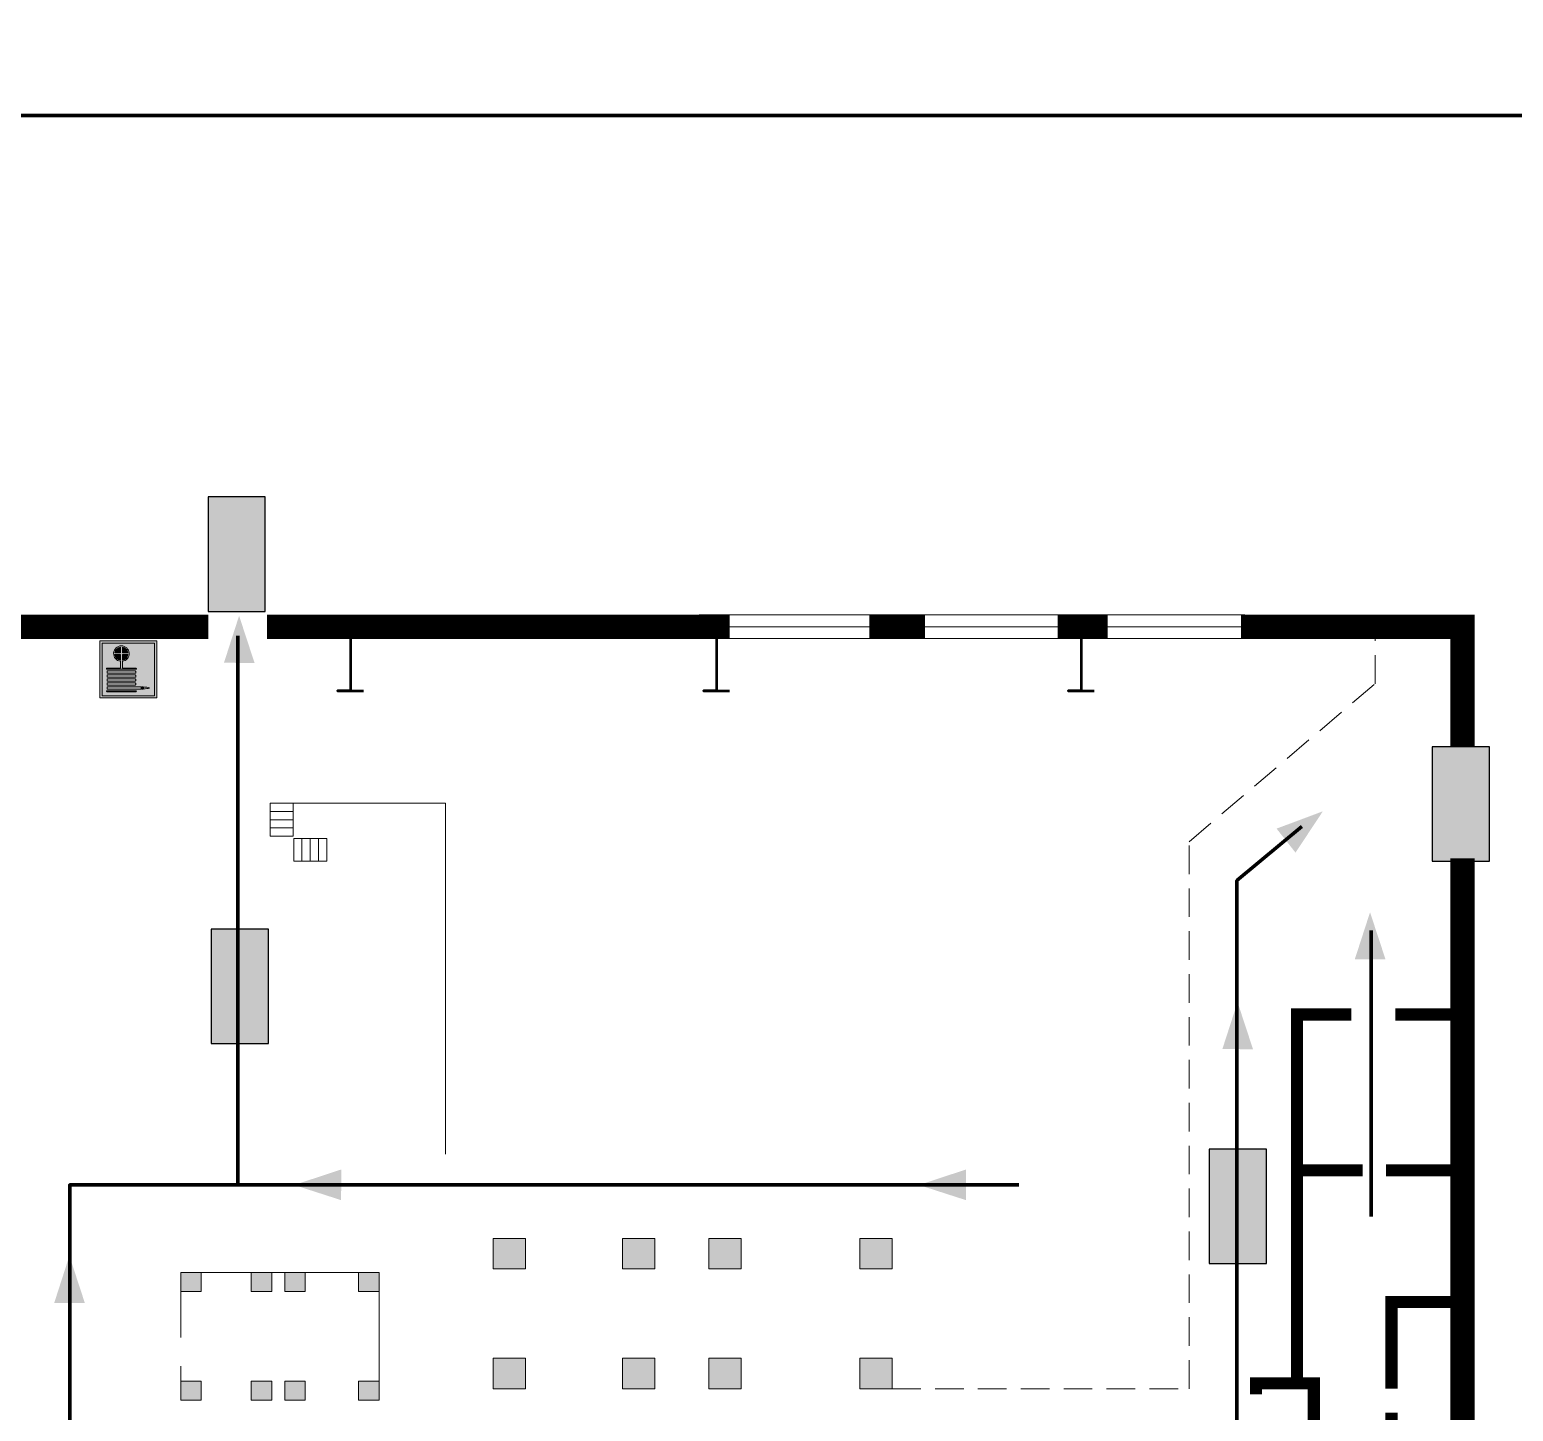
# Model space of a CAD drawing. Header units: millimetres. Extents: x 13114 to 67229, y 22859 to 38520.
# Drawn here: x 27789.6 to 27997.2, y 24884.8 to 25078.1 of the extents above; entities that cross this region are included whole.
import ezdxf

# ---------------------------------------------------------------- set-up
doc = ezdxf.new("R2010")
doc.units = ezdxf.units.MM
doc.linetypes.add('{ Wide Dash }', pattern=[12, 4, -2, 4, -2])
doc.layers.add('План_Штампы', color=7, linetype='Continuous')

# ---------------------------------------------------------------- blocks, each defined once
blk = doc.blocks.new('A$C37112FD5')
at = {"true_color": 0xf5f5ff}
h = blk.add_hatch(color=7, dxfattribs=at)
h.dxf.hatch_style = 1
h.paths.add_polyline_path([(12.8, -7.4), (0, -7.4), (0, -20.2), (12.8, -20.2)])
h.paths.add_polyline_path([(12.29, -7.91), (12.29, -19.69), (0.51, -19.69), (0.51, -7.91)], flags=16)
h.paths.add_polyline_path([(4.98, -9.04, -0.42597), (5.17, -9.22), (5.17, -12.25), (5.17, -15.29, -0.432244), (4.98, -15.47), (4.83, -15.47, -0.42597), (4.64, -15.29), (4.64, -12.25), (4.64, -9.22, -0.432244), (4.83, -9.04)], flags=0)
h.paths.add_polyline_path([(4.28, -9.22), (4.28, -12.25), (4.28, -15.29, -0.432244), (4.09, -15.47), (3.94, -15.47, -0.42597), (3.75, -15.29), (3.75, -12.25), (3.75, -9.22, -0.432244), (3.94, -9.04), (4.09, -9.04, -0.42597)], flags=0)
h.paths.add_polyline_path([(5.72, -9.04), (5.87, -9.04, -0.42597), (6.06, -9.22), (6.06, -12.25), (6.06, -15.29, -0.432244), (5.87, -15.47), (5.72, -15.47, -0.42597), (5.53, -15.29), (5.53, -12.25), (5.53, -9.22, -0.432244)], flags=0)
h.paths.add_polyline_path([(6.42, -8.9), (6.5, -8.9, -0.42597), (6.69, -9.08), (6.69, -12.03), (8.21, -12.03, -15.824349), (8.21, -12.47), (6.69, -12.47), (6.69, -15.42, -0.432244), (6.5, -15.6), (6.42, -15.6)], flags=0)
h.paths.add_polyline_path([(3.39, -9.22), (3.39, -12.25), (3.39, -15.29, -0.432244), (3.2, -15.47), (3.05, -15.47, -0.42597), (2.85, -15.29), (2.85, -12.25), (2.85, -9.22, -0.432244), (3.05, -9.04), (3.2, -9.04, -0.42597)], flags=0)
h.paths.add_polyline_path([(2.5, -9.22), (2.5, -16.71), (1.96, -16.71), (1.96, -9.22, -0.432244), (2.15, -9.04), (2.31, -9.04, -0.42597)], flags=0)
h.paths.add_polyline_path([(1.61, -8.9), (1.61, -15.6), (1.57, -15.6, -0.42597), (1.37, -15.42), (1.37, -12.03), (1.37, -9.09, -0.432244), (1.57, -8.9)], flags=0)
h.paths.add_polyline_path([(9.76, -10.81), (9.76, -12.03), (8.49, -12.03, -0.336371)], flags=0)
h.paths.add_polyline_path([(8.49, -12.47), (9.76, -12.47), (9.76, -13.7, -0.336371)], flags=0)
h.paths.add_polyline_path([(10.11, -10.81, -0.336371), (11.38, -12.03), (10.11, -12.03)], flags=0)
h.paths.add_polyline_path([(10.11, -12.47), (11.38, -12.47, -0.336371), (10.11, -13.7)], flags=0)
h.paths.add_polyline_path([(2.5, -16.84), (2.5, -17.05), (1.97, -17.05), (1.97, -16.84)], flags=0)
h.paths.add_polyline_path([(2.5, -17.24, -0.033778), (2.24, -18.6, -0.033778), (1.97, -17.24)], flags=0)
h = blk.add_hatch(color=242)
h.dxf.hatch_style = 1
h.paths.add_polyline_path([(12.29, -7.91), (0.51, -7.91), (0.51, -19.69), (12.29, -19.69)])
h.paths.add_polyline_path([(6.42, -15.6), (6.42, -8.9), (6.5, -8.9, -0.42597), (6.69, -9.08), (6.69, -12.03), (8.21, -12.03, -15.824349), (8.21, -12.47), (6.69, -12.47), (6.69, -15.42, -0.432244), (6.5, -15.6)], flags=16)
h.paths.add_polyline_path([(5.87, -15.47), (5.72, -15.47, -0.42597), (5.53, -15.29), (5.53, -12.25), (5.53, -9.22, -0.432244), (5.72, -9.04), (5.87, -9.04, -0.42597), (6.06, -9.22), (6.06, -12.25), (6.06, -15.29, -0.432244)], flags=16)
h.paths.add_polyline_path([(4.98, -15.47), (4.83, -15.47, -0.42597), (4.64, -15.29), (4.64, -12.25), (4.64, -9.22, -0.432244), (4.83, -9.04), (4.98, -9.04, -0.42597), (5.17, -9.22), (5.17, -12.25), (5.17, -15.29, -0.432244)], flags=16)
h.paths.add_polyline_path([(4.09, -15.47), (3.94, -15.47, -0.42597), (3.75, -15.29), (3.75, -12.25), (3.75, -9.22, -0.432244), (3.94, -9.04), (4.09, -9.04, -0.42597), (4.28, -9.22), (4.28, -12.25), (4.28, -15.29, -0.432244)], flags=16)
h.paths.add_polyline_path([(3.2, -15.47), (3.05, -15.47, -0.42597), (2.85, -15.29), (2.85, -12.25), (2.85, -9.22, -0.432244), (3.05, -9.04), (3.2, -9.04, -0.42597), (3.39, -9.22), (3.39, -12.25), (3.39, -15.29, -0.432244)], flags=16)
h.paths.add_polyline_path([(2.5, -17.05), (1.97, -17.05), (1.97, -16.84), (2.5, -16.84)], flags=16)
h.paths.add_polyline_path([(2.5, -17.24, -0.033778), (2.24, -18.6, -0.033778), (1.97, -17.24)], flags=16)
h.paths.add_polyline_path([(2.5, -16.71), (1.96, -16.71), (1.96, -9.22, -0.432244), (2.15, -9.04), (2.31, -9.04, -0.42597), (2.5, -9.22)], flags=16)
h.paths.add_polyline_path([(1.61, -15.6), (1.57, -15.6, -0.42597), (1.37, -15.42), (1.37, -12.03), (1.37, -9.09, -0.432244), (1.57, -8.9), (1.61, -8.9)], flags=16)
h.paths.add_polyline_path([(8.49, -12.47), (9.76, -12.47), (9.76, -13.7, -0.336371)], flags=0)
h.paths.add_polyline_path([(10.11, -13.7), (10.11, -12.47), (11.38, -12.47, -0.336371)], flags=0)
h.paths.add_polyline_path([(8.49, -12.03, -0.336371), (9.76, -10.81), (9.76, -12.03)], flags=0)
h.paths.add_polyline_path([(10.11, -12.03), (10.11, -10.81, -0.336371), (11.38, -12.03)], flags=0)
h = blk.add_hatch(color=7, dxfattribs=at)
h.dxf.hatch_style = 1
h.paths.add_polyline_path([(1.61, -8.9), (1.57, -8.9, 0.432244), (1.37, -9.09), (1.37, -12.03), (1.37, -15.42, 0.42597), (1.57, -15.6), (1.61, -15.6)])
h.paths.add_polyline_path([(2.5, -9.22, 0.42597), (2.31, -9.04), (2.15, -9.04, 0.432244), (1.96, -9.22), (1.96, -16.71), (2.5, -16.71)])
h.paths.add_polyline_path([(2.5, -16.84), (1.97, -16.84), (1.97, -17.05), (2.5, -17.05)])
h.paths.add_polyline_path([(2.5, -17.24), (1.97, -17.24, 0.033778), (2.24, -18.6, 0.033778)])
h.paths.add_polyline_path([(3.39, -12.25), (3.39, -9.22, 0.42597), (3.2, -9.04), (3.05, -9.04, 0.432244), (2.85, -9.22), (2.85, -12.25), (2.85, -15.29, 0.42597), (3.05, -15.47), (3.2, -15.47, 0.432244), (3.39, -15.29)])
h.paths.add_polyline_path([(4.28, -12.25), (4.28, -9.22, 0.42597), (4.09, -9.04), (3.94, -9.04, 0.432244), (3.75, -9.22), (3.75, -12.25), (3.75, -15.29, 0.42597), (3.94, -15.47), (4.09, -15.47, 0.432244), (4.28, -15.29)])
h.paths.add_polyline_path([(5.17, -12.25), (5.17, -9.22, 0.42597), (4.98, -9.04), (4.83, -9.04, 0.432244), (4.64, -9.22), (4.64, -12.25), (4.64, -15.29, 0.42597), (4.83, -15.47), (4.98, -15.47, 0.432244), (5.17, -15.29)])
h.paths.add_polyline_path([(6.06, -12.25), (6.06, -9.22, 0.42597), (5.87, -9.04), (5.72, -9.04, 0.432244), (5.53, -9.22), (5.53, -12.25), (5.53, -15.29, 0.42597), (5.72, -15.47), (5.87, -15.47, 0.432244), (6.06, -15.29)])
h.paths.add_polyline_path([(6.69, -12.47), (8.21, -12.47, 15.824349), (8.21, -12.03), (6.69, -12.03), (6.69, -9.08, 0.42597), (6.5, -8.9), (6.42, -8.9), (6.42, -15.6), (6.5, -15.6, 0.432244), (6.69, -15.42)])
h.paths.add_polyline_path([(8.49, -12.47), (9.76, -12.47), (9.76, -13.7, -0.336371)], flags=16)
h.paths.add_polyline_path([(8.49, -12.03, -0.336371), (9.76, -10.81), (9.76, -12.03)], flags=16)
h.paths.add_polyline_path([(10.11, -12.47), (11.38, -12.47, -0.336371), (10.11, -13.7)], flags=16)
h.paths.add_polyline_path([(10.11, -12.03), (10.11, -10.81, -0.336371), (11.38, -12.03)], flags=16)
h = blk.add_hatch(color=242)
h.dxf.hatch_style = 1
h.paths.add_polyline_path([(9.76, -10.81, 0.336371), (8.49, -12.03), (9.76, -12.03)])
h.paths.add_polyline_path([(10.11, -10.81), (10.11, -12.03), (11.38, -12.03, 0.336371)])
h.paths.add_polyline_path([(11.38, -12.47), (10.11, -12.47), (10.11, -13.7, 0.336371)])
h.paths.add_polyline_path([(9.76, -12.47), (8.49, -12.47, 0.336371), (9.76, -13.7)])
at = {"color": 242, "lineweight": 5}
for p, q in [((0, -20.2), (0, -7.4)), ((0, -7.4), (12.8, -7.4)), ((1.37, -12.03), (1.37, -9.08)), ((1.57, -8.9), (1.61, -8.9)), ((1.61, -8.9), (1.61, -15.6)), ((1.96, -16.71), (1.96, -9.22)), ((2.15, -9.04), (2.31, -9.04)), ((2.5, -16.71), (2.5, -9.22)), ((2.85, -12.25), (2.85, -9.22)), ((3.05, -9.04), (3.2, -9.04)), ((3.39, -12.25), (3.39, -9.22)), ((3.75, -12.25), (3.75, -9.22)), ((3.94, -9.04), (4.09, -9.04)), ((4.28, -12.25), (4.28, -9.22)), ((4.64, -12.25), (4.64, -9.22)), ((4.83, -9.04), (4.98, -9.04)), ((5.17, -12.25), (5.17, -9.22)), ((5.53, -12.25), (5.53, -9.22)), ((5.72, -9.04), (5.87, -9.04)), ((6.06, -12.25), (6.06, -9.22)), ((6.42, -8.9), (6.42, -15.6)), ((6.5, -8.9), (6.42, -8.9)), ((6.69, -12.03), (6.69, -9.08)), ((12.8, -20.2), (12.8, -7.4)), ((1.37, -12.03), (1.37, -15.42)), ((2.85, -12.25), (2.85, -15.29)), ((3.39, -12.25), (3.39, -15.29)), ((3.75, -12.25), (3.75, -15.29)), ((4.28, -12.25), (4.28, -15.29)), ((4.64, -12.25), (4.64, -15.29)), ((5.17, -12.25), (5.17, -15.29)), ((5.53, -12.25), (5.53, -15.29)), ((6.06, -12.25), (6.06, -15.29)), ((8.21, -12.03), (6.69, -12.03)), ((8.21, -12.47), (6.69, -12.47)), ((6.69, -12.47), (6.69, -15.42)), ((9.76, -12.03), (8.49, -12.03)), ((9.76, -12.47), (8.49, -12.47)), ((9.76, -10.81), (9.76, -12.03)), ((9.76, -12.47), (9.76, -13.7)), ((10.11, -10.81), (10.11, -12.03)), ((11.38, -12.03), (10.11, -12.03)), ((11.38, -12.47), (10.11, -12.47)), ((10.11, -12.47), (10.11, -13.7)), ((1.57, -15.6), (1.61, -15.6)), ((3.05, -15.47), (3.2, -15.47)), ((3.94, -15.47), (4.09, -15.47)), ((4.83, -15.47), (4.98, -15.47)), ((5.72, -15.47), (5.87, -15.47)), ((6.42, -15.6), (6.5, -15.6)), ((1.96, -16.71), (2.5, -16.71)), ((1.97, -16.84), (2.5, -16.84)), ((1.97, -17.05), (1.97, -16.84)), ((2.5, -17.05), (1.97, -17.05)), ((1.97, -17.24), (2.5, -17.24)), ((2.5, -16.84), (2.5, -17.05)), ((0, -20.2), (12.8, -20.2))]:
    blk.add_line(p, q, dxfattribs=at)
blk.add_lwpolyline([(0.51, -7.91), (12.29, -7.91), (12.29, -19.69), (0.51, -19.69)], close=True, dxfattribs=at)
for centre, radius, start, end in [((1.56, -9.09), 0.182, 87.1027, 180.6071), ((2.15, -9.22), 0.182, 87.1027, 180.6071), ((2.32, -9.22), 0.182, 359.3929, 92.8973), ((3.04, -9.22), 0.182, 87.1027, 180.6071), ((3.21, -9.22), 0.182, 359.3929, 92.8973), ((3.93, -9.22), 0.182, 87.1027, 180.6071), ((4.1, -9.22), 0.182, 359.3929, 92.8973), ((4.82, -9.22), 0.182, 87.1027, 180.6071), ((4.99, -9.22), 0.182, 359.3929, 92.8973), ((5.71, -9.22), 0.182, 87.1027, 180.6071), ((5.88, -9.22), 0.182, 359.3929, 92.8973), ((6.51, -9.09), 0.182, 359.3929, 92.8973), ((9.93, -12.25), 1.74, 187.2319, 172.7681), ((9.93, -12.25), 1.46, 96.9927, 171.3585), ((9.93, -12.25), 1.46, 188.6415, 263.0073), ((9.93, -12.25), 1.46, 8.6415, 83.0073), ((9.93, -12.25), 1.46, 276.9927, 351.3585), ((1.56, -15.42), 0.182, 179.3929, 272.8973), ((3.04, -15.29), 0.182, 179.3929, 272.8973), ((3.21, -15.29), 0.182, 267.1027, 0.6071), ((3.93, -15.29), 0.182, 179.3929, 272.8973), ((4.1, -15.29), 0.182, 267.1027, 0.6071), ((4.82, -15.29), 0.182, 179.3929, 272.8973), ((4.99, -15.29), 0.182, 267.1027, 0.6071), ((5.71, -15.29), 0.182, 179.3929, 272.8973), ((5.88, -15.29), 0.182, 267.1027, 0.6071), ((6.51, -15.42), 0.182, 267.1027, 0.6071), ((12.17, -15.98), 10.27, 187.041, 194.7793), ((-7.7, -15.98), 10.27, 345.2207, 352.959)]:
    blk.add_arc(centre, radius, start, end, dxfattribs=at)
blk = doc.blocks.new('A$C7B4425F7')
at = {"true_color": 0xffffff}
blk.add_hatch(color=7, dxfattribs=at).paths.add_polyline_path([(0, 0), (-16, 0), (-16, -8), (0, -8)])
h = blk.add_hatch(color=126)
h.paths.add_polyline_path([(-0.2, -0.2), (-15.8, -0.2), (-15.8, -7.8), (-0.2, -7.8)])
h.paths.add_polyline_path([(-11.76, -2.03), (-11.76, -3.66), (-11.17, -3.66, -0.568275), (-11.17, -6.18), (-12.58, -6.18), (-12.58, -2.03)], flags=16)
h.paths.add_polyline_path([(-13.33, -4.12, -0.495768), (-13.59, -6.18), (-15.03, -6.18), (-15.03, -2.03), (-13.59, -2.03, -0.487973)], flags=16)
h.paths.add_polyline_path([(-10.25, -2.03), (-9.48, -2.03), (-9.48, -6.18), (-10.25, -6.18)], flags=16)
h.paths.add_polyline_path([(-13.84, -3.69), (-14.24, -3.69), (-14.24, -3.03), (-13.9, -3.03, -0.692621)], flags=0)
h.paths.add_polyline_path([(-9.15, -2.03), (-8.4, -2.03), (-8.04, -3.07), (-7.68, -2.03), (-6.93, -2.03), (-7.64, -4.1), (-6.93, -6.18), (-7.68, -6.18), (-8.04, -5.14), (-8.4, -6.18), (-9.15, -6.18), (-8.44, -4.1)], flags=16)
h.paths.add_polyline_path([(-11.76, -4.46), (-11.42, -4.46, -0.692621), (-11.36, -5.12), (-11.76, -5.12)], flags=0)
h.paths.add_polyline_path([(-13.9, -5.2), (-14.24, -5.2), (-14.24, -4.55), (-13.84, -4.55, -0.708038)], flags=0)
edge = h.paths.add_edge_path(flags=16)
edge.add_ellipse((-5.51, -4.08), major_axis=(0, 2.05), ratio=0.586184, start_angle=0, end_angle=360)
edge = h.paths.add_edge_path(flags=0)
edge.add_ellipse((-5.51, -4.08), major_axis=(0, 1.14), ratio=0.454828, start_angle=0, end_angle=360)
h.paths.add_polyline_path([(-4.13, -4.96, 0.377264), (-3.48, -4.52, 0.0555), (-3.16, -2.03), (-1.66, -2.03), (-1.66, -4.96), (-0.96, -4.96), (-0.96, -7.01), (-1.75, -7.01), (-1.75, -6.18), (-3.3, -6.18), (-3.3, -7.02), (-4.13, -7.02)], flags=16)
h.paths.add_polyline_path([(-2.73, -2.91), (-2.28, -2.91), (-2.28, -4.96), (-3.05, -4.96, 0.079136)], flags=0)
at = {"color": 126}
blk.add_lwpolyline([(-16, -8), (0, -8), (0, 0), (-16, 0)], close=True, dxfattribs=at)
blk = doc.blocks.new('A$C32E8229D')
at = {"true_color": 0xffffff}
blk.add_hatch(color=7, dxfattribs=at).paths.add_polyline_path([(0, 0), (0, -8), (16, -8), (16, 0)])
h = blk.add_hatch(color=126)
h.paths.add_polyline_path([(0.2, -0.2), (15.8, -0.2), (15.8, -7.8), (0.2, -7.8)])
h.paths.add_polyline_path([(13.49, -2.05), (12.08, -2.05), (11.37, -2.63, 0.162397), (11.29, -2.84), (11.29, -3.63), (10.35, -3.63), (10.35, -4.05), (11.68, -4.05), (11.68, -3.48), (12.26, -4.28), (11.29, -5.1), (11.29, -6.78), (11.85, -6.78), (11.85, -5.44), (12.8, -4.64), (12.8, -5.94), (14.46, -5.94), (14.46, -5.39), (13.45, -5.39), (13.45, -3.97), (12.46, -2.59), (13.15, -2.59), (13.69, -3.34), (14.18, -3)], flags=16)
h.paths.add_polyline_path([(10.74, -1.82, 1), (11.8, -1.82, 1)], flags=16)
h.paths.add_polyline_path([(9.39, -3.59), (5.99, -3.59), (6.56, -3.03), (5.91, -3.03), (5.1, -3.83), (5.91, -4.64), (6.56, -4.64), (5.99, -4.09), (9.39, -4.09)], flags=16)
h.paths.add_polyline_path([(4.29, -1.08), (1.72, -1.08), (1.72, -6.6), (4.29, -6.6)], flags=16)
at = {"color": 126}
blk.add_lwpolyline([(16, -8), (0, -8), (0, 0), (16, 0)], close=True, dxfattribs=at)

msp = doc.modelspace()

# ---------------------------------------------------------------- hatches: boundary and pattern name
at = {"lineweight": 0}
h = msp.add_hatch(color=256, dxfattribs=at)
h.dxf.hatch_style = 1
h.paths.add_polyline_path([(27858.97, 24908.99), (27854.43, 24908.99), (27854.43, 24904.74), (27858.97, 24904.74)])
h = msp.add_hatch(color=256, dxfattribs=at)
h.dxf.hatch_style = 1
h.paths.add_polyline_path([(27877.09, 24908.99), (27872.56, 24908.99), (27872.56, 24904.74), (27877.09, 24904.74)])
h = msp.add_hatch(color=256, dxfattribs=at)
h.dxf.hatch_style = 1
h.paths.add_polyline_path([(27889.17, 24908.99), (27884.63, 24908.99), (27884.63, 24904.74), (27889.17, 24904.74)])
h = msp.add_hatch(color=256, dxfattribs=at)
h.dxf.hatch_style = 1
h.paths.add_polyline_path([(27910.29, 24908.99), (27905.76, 24908.99), (27905.76, 24904.74), (27910.29, 24904.74)])
h = msp.add_hatch(color=256, dxfattribs=at)
h.dxf.hatch_style = 1
h.paths.add_polyline_path([(27813.6, 24904.26), (27810.73, 24904.26), (27810.73, 24901.57), (27813.6, 24901.57)])
h = msp.add_hatch(color=256, dxfattribs=at)
h.dxf.hatch_style = 1
h.paths.add_polyline_path([(27823.46, 24904.26), (27820.59, 24904.26), (27820.59, 24901.57), (27823.46, 24901.57)])
h = msp.add_hatch(color=256, dxfattribs=at)
h.dxf.hatch_style = 1
h.paths.add_polyline_path([(27828.14, 24904.26), (27825.28, 24904.26), (27825.28, 24901.57), (27828.14, 24901.57)])
h = msp.add_hatch(color=256, dxfattribs=at)
h.dxf.hatch_style = 1
h.paths.add_polyline_path([(27838.49, 24904.26), (27835.62, 24904.26), (27835.62, 24901.57), (27838.49, 24901.57)])
h = msp.add_hatch(color=256, dxfattribs=at)
h.dxf.hatch_style = 1
h.paths.add_polyline_path([(27858.97, 24892.24), (27854.43, 24892.24), (27854.43, 24887.99), (27858.97, 24887.99)])
h = msp.add_hatch(color=256, dxfattribs=at)
h.dxf.hatch_style = 1
h.paths.add_polyline_path([(27877.09, 24892.24), (27872.56, 24892.24), (27872.56, 24887.99), (27877.09, 24887.99)])
h = msp.add_hatch(color=256, dxfattribs=at)
h.dxf.hatch_style = 1
h.paths.add_polyline_path([(27889.17, 24892.24), (27884.63, 24892.24), (27884.63, 24887.99), (27889.17, 24887.99)])
h = msp.add_hatch(color=256, dxfattribs=at)
h.dxf.hatch_style = 1
h.paths.add_polyline_path([(27910.29, 24892.24), (27905.76, 24892.24), (27905.76, 24887.99), (27910.29, 24887.99)])
h = msp.add_hatch(color=256, dxfattribs=at)
h.dxf.hatch_style = 1
h.paths.add_polyline_path([(27813.6, 24889.05), (27810.73, 24889.05), (27810.73, 24886.37), (27813.6, 24886.37)])
h = msp.add_hatch(color=256, dxfattribs=at)
h.dxf.hatch_style = 1
h.paths.add_polyline_path([(27823.46, 24889.05), (27820.59, 24889.05), (27820.59, 24886.37), (27823.46, 24886.37)])
h = msp.add_hatch(color=256, dxfattribs=at)
h.dxf.hatch_style = 1
h.paths.add_polyline_path([(27828.14, 24889.05), (27825.28, 24889.05), (27825.28, 24886.37), (27828.14, 24886.37)])
h = msp.add_hatch(color=256, dxfattribs=at)
h.dxf.hatch_style = 1
h.paths.add_polyline_path([(27838.49, 24889.05), (27835.62, 24889.05), (27835.62, 24886.37), (27838.49, 24886.37)])

# ---------------------------------------------------------------- linework, layer by layer
at = {"color": 6, "lineweight": 100}
for points in [[(27562.5, 25066.11), (28162.5, 25066.11), (28162.5, 25461.11), (27562.5, 25461.11)], [(27562.5, 24671.11), (28162.5, 24671.11), (28162.5, 25066.11), (27562.5, 25066.11)]]:
    msp.add_lwpolyline(points, close=True, dxfattribs=at)
at = {"lineweight": 0}
for points, const_width in [([(27755.15, 24994.58), (27814.59, 24994.58)], 3.4), ([(27822.81, 24994.58), (27887.53, 24994.58)], 3.4), ([(27907.1, 24994.58), (27914.89, 24994.58)], 3.4), ([(27933.46, 24994.58), (27940.45, 24994.58)], 3.4), ([(27959.08, 24994.58), (27990.1, 24994.58), (27990.1, 24977.77)], 3.4), ([(27990.1, 24962.2), (27990.1, 24829.64), (27984.11, 24829.64)], 3.4), ([(27966.94, 24888.74), (27966.94, 24940.35), (27974.53, 24940.35)], 1.7), ([(27980.71, 24940.35), (27989.9, 24940.35)], 1.7), ([(27966.94, 24918.55), (27976.11, 24918.55)], 1.7), ([(27989.12, 24918.55), (27979.39, 24918.55)], 1.7), ([(27980.16, 24888.01), (27980.16, 24900.13), (27989.69, 24900.13)], 1.7), ([(27969.3, 24878.13), (27969.3, 24888.74), (27961.21, 24888.74), (27961.21, 24887.19)], 1.7), ([(27980.16, 24882.29), (27980.16, 24884.66)], 1.7)]:
    msp.add_lwpolyline(points, dxfattribs=dict(at, const_width=const_width))
at = {"lineweight": 50}
for points in [[(27834.5, 24994.58), (27834.5, 24985.64), (27832.68, 24985.64), (27836.32, 24985.64)], [(27885.71, 24994.58), (27885.71, 24985.64), (27883.89, 24985.64), (27887.53, 24985.64)], [(27936.72, 24994.58), (27936.72, 24985.64), (27934.9, 24985.64), (27938.54, 24985.64)]]:
    msp.add_lwpolyline(points, dxfattribs=at)
at = {"lineweight": 0}
for points in [[(27959.08, 24994.58), (27882.72, 24994.58)], [(27959.62, 24996.24), (27883.26, 24996.24)], [(27959.5, 24992.94), (27883.14, 24992.94)], [(27847.79, 24920.79), (27847.79, 24969.91), (27826.45, 24969.91)], [(27838.49, 24886.37), (27838.49, 24904.26), (27810.73, 24904.26), (27810.73, 24895.15)], [(27810.73, 24886.37), (27810.73, 24891.12)]]:
    msp.add_lwpolyline(points, dxfattribs=at)
at = {"linetype": '{ Wide Dash }', "lineweight": 0}
msp.add_lwpolyline([(27910.29, 24887.99), (27951.83, 24887.99), (27951.83, 24964.52), (27977.87, 24986.62), (27977.87, 24994.84)], dxfattribs=at)
at = {"color": 126, "lineweight": 100, "true_color": 0x008754}
for points in [[(27818.73, 24916.51), (27818.73, 24993.33)], [(27967.62, 24966.64), (27958.53, 24959.09), (27958.53, 24870.47), (27642.21, 24870.47)], [(27977.3, 24912.07), (27977.3, 24952.11)], [(27795.18, 24870.47), (27795.18, 24916.51), (27928.01, 24916.51)]]:
    msp.add_lwpolyline(points, dxfattribs=at)
at = {"lineweight": 0}
for points in [[(27826.45, 24969.91), (27823.26, 24969.91), (27823.26, 24968.76), (27826.45, 24968.76)], [(27826.45, 24968.76), (27823.26, 24968.76), (27823.26, 24967.6), (27826.45, 24967.6)], [(27826.45, 24968.76), (27823.26, 24968.76), (27823.26, 24967.6), (27826.45, 24967.6)], [(27826.45, 24967.6), (27823.26, 24967.6), (27823.26, 24966.44), (27826.45, 24966.44)], [(27826.45, 24966.44), (27823.26, 24966.44), (27823.26, 24965.28), (27826.45, 24965.28)], [(27826.53, 24964.98), (27826.53, 24961.8), (27827.68, 24961.8), (27827.68, 24964.98)], [(27827.68, 24964.98), (27827.68, 24961.8), (27828.84, 24961.8), (27828.84, 24964.98)], [(27827.68, 24964.98), (27827.68, 24961.8), (27828.84, 24961.8), (27828.84, 24964.98)], [(27828.84, 24964.98), (27828.84, 24961.8), (27830, 24961.8), (27830, 24964.98)], [(27830, 24964.98), (27830, 24961.8), (27831.16, 24961.8), (27831.16, 24964.98)], [(27858.97, 24904.74), (27854.43, 24904.74), (27854.43, 24908.99), (27858.97, 24908.99)], [(27877.09, 24904.74), (27872.56, 24904.74), (27872.56, 24908.99), (27877.09, 24908.99)], [(27889.17, 24904.74), (27884.63, 24904.74), (27884.63, 24908.99), (27889.17, 24908.99)], [(27910.29, 24904.74), (27905.76, 24904.74), (27905.76, 24908.99), (27910.29, 24908.99)], [(27813.6, 24901.57), (27810.73, 24901.57), (27810.73, 24904.26), (27813.6, 24904.26)], [(27823.46, 24901.57), (27820.59, 24901.57), (27820.59, 24904.26), (27823.46, 24904.26)], [(27828.14, 24901.57), (27825.28, 24901.57), (27825.28, 24904.26), (27828.14, 24904.26)], [(27838.49, 24901.57), (27835.62, 24901.57), (27835.62, 24904.26), (27838.49, 24904.26)], [(27858.97, 24887.99), (27854.43, 24887.99), (27854.43, 24892.24), (27858.97, 24892.24)], [(27877.09, 24887.99), (27872.56, 24887.99), (27872.56, 24892.24), (27877.09, 24892.24)], [(27889.17, 24887.99), (27884.63, 24887.99), (27884.63, 24892.24), (27889.17, 24892.24)], [(27910.29, 24887.99), (27905.76, 24887.99), (27905.76, 24892.24), (27910.29, 24892.24)], [(27813.6, 24886.37), (27810.73, 24886.37), (27810.73, 24889.05), (27813.6, 24889.05)], [(27823.46, 24886.37), (27820.59, 24886.37), (27820.59, 24889.05), (27823.46, 24889.05)], [(27828.14, 24886.37), (27825.28, 24886.37), (27825.28, 24889.05), (27828.14, 24889.05)], [(27838.49, 24886.37), (27835.62, 24886.37), (27835.62, 24889.05), (27838.49, 24889.05)]]:
    msp.add_lwpolyline(points, close=True, dxfattribs=at)
at = {"layer": 'План_Штампы', "color": 126, "true_color": 0x008754}
for points in [[(27821.05, 24989.54), (27816.77, 24989.55), (27818.89, 24996.13)], [(27966.73, 24962.99), (27964.08, 24966.35), (27970.55, 24968.77)], [(27979.32, 24948.07), (27975.03, 24948.08), (27977.16, 24954.65)], [(27960.78, 24935.49), (27956.49, 24935.5), (27958.62, 24942.07)], [(27833.18, 24918.66), (27833.17, 24914.37), (27826.59, 24916.49)], [(27920.62, 24918.66), (27920.61, 24914.37), (27914.03, 24916.49)], [(27797.3, 24899.99), (27793.02, 24900), (27795.14, 24906.58)]]:
    msp.add_solid(points, dxfattribs=at)

# ---------------------------------------------------------------- block references
at = {"xscale": 0.6249984004534781, "yscale": 0.6249984004534781, "zscale": 0.6249984004534781, "rotation": 90}
msp.add_blockref('A$C37112FD5', (27794.76, 24984.63), dxfattribs=at)
at = {"xscale": -1, "rotation": 90}
for p in [(27814.99, 24952.29), (27954.66, 24921.51)]:
    msp.add_blockref('A$C32E8229D', p, dxfattribs=at)
at = {"layer": 'План_Штампы', "rotation": 90}
for p in [(27814.54, 25012.75), (27985.87, 24977.79)]:
    msp.add_blockref('A$C7B4425F7', p, dxfattribs=at)

doc.saveas('drawing.dxf')
